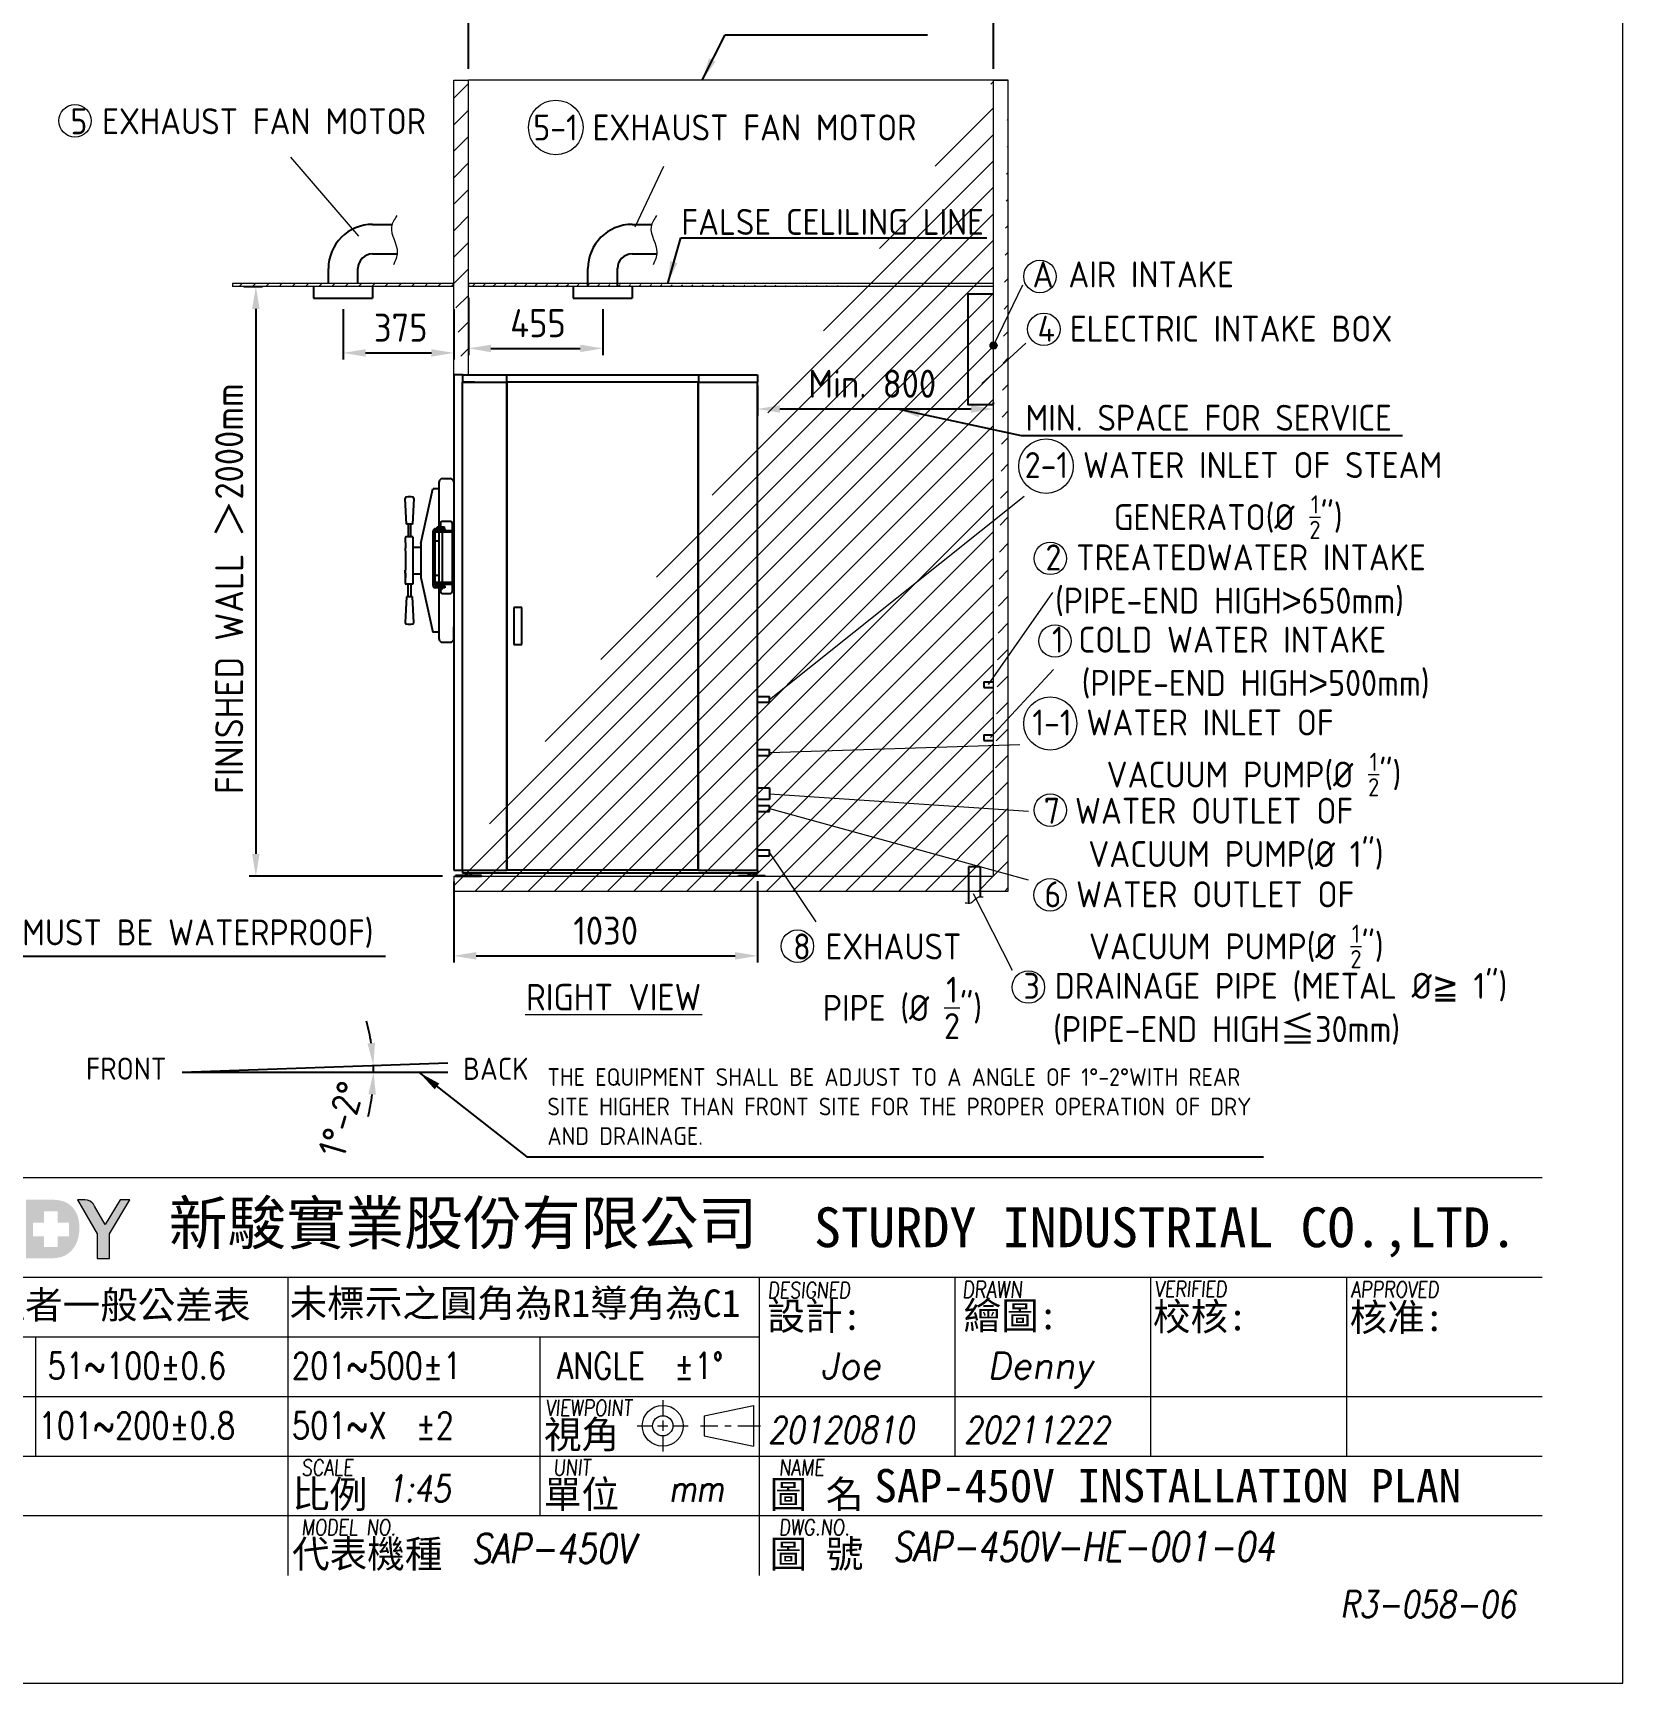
# Model space of a CAD drawing. Header units: millimetres. Extents: x -170975 to 48716, y -635 to 34110.
# Drawn here: x 43326 to 48716, y -635 to 4960 of the extents above; entities that cross this region are included whole.
import ezdxf

# ---------------------------------------------------------------- set-up
doc = ezdxf.new("R2010")
doc.units = ezdxf.units.MM
doc.linetypes.add('HIDDEN', pattern=[9.525, 6.35, -3.175])
doc.layers.get('0').update_dxf_attribs({"lineweight": 25})
for name, color, linetype, lineweight in [('D', 3, 'Continuous', 9), ('F', 7, 'Continuous', 15), ('H', 2, 'HIDDEN', 15), ('S', 4, 'Continuous', 15), ('T', 4, 'Continuous', 15)]:
    doc.layers.add(name, color=color, linetype=linetype, lineweight=lineweight)
doc.styles.get("Standard").update_dxf_attribs({"font": 'KAIU.TTF'})
doc.styles.add('STU25', font='isocp2.shx')
doc.styles.add('Text', font='romans.shx', dxfattribs={"width": 0.8, "oblique": 10})
doc.dimstyles.new('STU25', dxfattribs={"dimscale": 38, "dimtxt": 2.5, "dimasz": 2, "dimexe": 0.6, "dimexo": 1, "dimgap": 1, "dimtad": 1, "dimdsep": 46, "dimtxsty": 'STU25', "dimcen": 2, "dimazin": 2, "dimtfac": 1, "dimtmove": 0, "dimatfit": 3, "dimfxl": 0, "dimtolj": 1, "dimtzin": 0, "dimarcsym": 0})
doc.dimstyles.new('STU25$7', dxfattribs={"dimscale": 38, "dimtxt": 2.5, "dimasz": 2, "dimexe": 1.25, "dimexo": 0.625, "dimgap": 1, "dimtad": 0, "dimdec": 4, "dimdsep": 46, "dimtxsty": 'STU25', "dimcen": 2.5, "dimazin": 2, "dimtfac": 1, "dimtdec": 4, "dimtmove": 0, "dimatfit": 3, "dimfxl": 0, "dimtolj": 1, "dimtzin": 0, "dimarcsym": 0})

# ---------------------------------------------------------------- blocks, each defined once
blk = doc.blocks.new('*D4')
at = {"layer": 'D', "color": 0, "linetype": 'Continuous', "lineweight": -2}
for p, q in [((44802.2, 4062.4), (44802.2, 3867.8)), ((45257.2, 4023.3), (45257.2, 3867.8)), ((44878.2, 3890.6), (45181.2, 3890.6))]:
    blk.add_line(p, q, dxfattribs=at)
at = {"layer": 'D', "color": 0}
for points in [[(44878.2, 3903.2), (44878.2, 3877.9), (44802.2, 3890.6)], [(45181.2, 3877.9), (45181.2, 3903.2), (45257.2, 3890.6)]]:
    blk.add_solid(points, dxfattribs=at)
at = {"layer": 'Defpoints', "color": 0}
for p in [(44802.2, 4100.4), (45257.2, 4061.3), (45257.2, 3890.6)]:
    blk.add_point(p, dxfattribs=at)
at = {"layer": 'D', "color": 0, "insert": (45037.9, 3976.1), "char_height": 95, "attachment_point": 5, "style": 'STU25'}
blk.add_mtext('\\A1;455', dxfattribs=at)
blk = doc.blocks.new('*D8')
at = {"layer": 'D', "color": 0, "lineweight": -2}
for p, q in [((45782.2, 3763.4), (45782.2, 3662.4)), ((46582.2, 3701.9), (46582.2, 3708)), ((45858.2, 3685.2), (46506.2, 3685.2))]:
    blk.add_line(p, q, dxfattribs=at)
at = {"layer": 'D', "color": 0}
for points in [[(45858.2, 3697.8), (45858.2, 3672.5), (45782.2, 3685.2)], [(46506.2, 3672.5), (46506.2, 3697.8), (46582.2, 3685.2)]]:
    blk.add_solid(points, dxfattribs=at)
at = {"layer": 'Defpoints', "color": 0}
for p in [(45782.2, 3801.4), (46582.2, 3685.2), (46582.2, 3663.9)]:
    blk.add_point(p, dxfattribs=at)
at = {"layer": 'D', "color": 0, "insert": (46171.1, 3770.7), "char_height": 95, "attachment_point": 5, "style": 'STU25'}
blk.add_mtext('\\A1;{\\Fisocp2.shx;Min. 800}', dxfattribs=at)
blk = doc.blocks.new('*D10')
at = {"layer": 'D', "color": 0, "lineweight": -2}
for p, q in [((44752.2, 2082.4), (44752.2, 1808)), ((45782.2, 2083.4), (45782.2, 1808)), ((44828.2, 1830.8), (45706.2, 1830.8))]:
    blk.add_line(p, q, dxfattribs=at)
at = {"layer": 'D', "color": 0}
for points in [[(44828.2, 1843.5), (44828.2, 1818.1), (44752.2, 1830.8)], [(45706.2, 1818.1), (45706.2, 1843.5), (45782.2, 1830.8)]]:
    blk.add_solid(points, dxfattribs=at)
at = {"layer": 'Defpoints', "color": 0}
for p in [(44752.2, 2120.4), (45782.2, 2121.4), (45782.2, 1830.8)]:
    blk.add_point(p, dxfattribs=at)
at = {"layer": 'D', "color": 0, "insert": (45267.2, 1916.3), "char_height": 95, "attachment_point": 5, "style": 'STU25'}
blk.add_mtext('\\A1;1030', dxfattribs=at)
blk = doc.blocks.new('*D13')
at = {"layer": 'D', "color": 0, "linetype": 'Continuous', "lineweight": -2}
for p, q in [((44377.2, 4023.3), (44377.2, 3852.4)), ((44752.2, 4023.3), (44752.2, 3852.4)), ((44453.2, 3875.2), (44676.2, 3875.2))]:
    blk.add_line(p, q, dxfattribs=at)
at = {"layer": 'D', "color": 0}
for points in [[(44453.2, 3887.9), (44453.2, 3862.5), (44377.2, 3875.2)], [(44676.2, 3862.5), (44676.2, 3887.9), (44752.2, 3875.2)]]:
    blk.add_solid(points, dxfattribs=at)
at = {"layer": 'Defpoints', "color": 0}
for p in [(44377.2, 4061.3), (44752.2, 4061.3), (44752.2, 3875.2)]:
    blk.add_point(p, dxfattribs=at)
at = {"layer": 'D', "color": 0, "insert": (44572.4, 3960.8), "char_height": 95, "attachment_point": 5, "style": 'STU25'}
blk.add_mtext('\\A1;375', dxfattribs=at)
blk = doc.blocks.new('*D15')
at = {"layer": 'D', "color": 0, "linetype": 'Continuous', "lineweight": -2}
for start, end in [(8.7186, 15.4372), (0, 2), (346.5628, 353.2814)]:
    blk.add_arc((43831.5, 1436.5), 648.5, start, end, dxfattribs=at)
at = {"layer": 'D', "color": 0}
for points in [[(44459.9, 1533.7), (44485.1, 1536), (44479.6, 1459.2)], [(44488.2, 1359.9), (44462.9, 1361.4), (44480, 1436.5)]]:
    blk.add_solid(points, dxfattribs=at)
at = {"layer": 'Defpoints', "color": 0}
for p in [(44732, 1468), (43831.5, 1436.5), (43831.5, 1436.5), (44479.8, 1451.6), (44732.5, 1436.5)]:
    blk.add_point(p, dxfattribs=at)
at = {"layer": 'D', "color": 0, "insert": (44371.5, 1277.2), "char_height": 95, "attachment_point": 5, "rotation": 73.557, "style": 'STU25'}
blk.add_mtext('1%%D-2%%D', dxfattribs=at)
blk = doc.blocks.new('*D16')
at = {"layer": 'D', "color": 0, "lineweight": -2}
for p, q in [((44040.2, 4100.4), (44104.1, 4100.4)), ((44081.3, 4024.4), (44081.3, 2176.4)), ((44714.2, 2100.4), (44058.5, 2100.4))]:
    blk.add_line(p, q, dxfattribs=at)
at = {"layer": 'D', "color": 0}
for points in [[(44093.9, 4024.4), (44068.6, 4024.4), (44081.3, 4100.4)], [(44068.6, 2176.4), (44093.9, 2176.4), (44081.3, 2100.4)]]:
    blk.add_solid(points, dxfattribs=at)
at = {"layer": 'Defpoints', "color": 0}
for p in [(44002.2, 4100.4), (44081.3, 2100.4), (44752.2, 2100.4)]:
    blk.add_point(p, dxfattribs=at)
at = {"layer": 'D', "color": 0, "insert": (43943.4, 2379), "char_height": 95, "attachment_point": 1, "rotation": 90, "style": 'STU25'}
blk.add_mtext('\\A1;{\\Fisocp2.shx;FINISHED WALL \\f新細明體|b0|i0|c136|p16;＞\\Fisocp2.shx;2000mm}', dxfattribs=at)
blk = doc.blocks.new('*D17')
at = {"layer": 'D', "color": 0, "lineweight": -2}
for p, q in [((44802.2, 4838.4), (44802.2, 5171.7)), ((44878.2, 5148.9), (46506.2, 5148.9)), ((46582.2, 4838.4), (46582.2, 5171.7))]:
    blk.add_line(p, q, dxfattribs=at)
at = {"layer": 'D', "color": 0}
for points in [[(44878.2, 5161.6), (44878.2, 5136.3), (44802.2, 5148.9)], [(46506.2, 5136.3), (46506.2, 5161.6), (46582.2, 5148.9)]]:
    blk.add_solid(points, dxfattribs=at)
at = {"layer": 'Defpoints', "color": 0}
for p in [(46582.2, 5148.9), (44802.2, 4800.4), (46582.2, 4800.4)]:
    blk.add_point(p, dxfattribs=at)
at = {"layer": 'D', "color": 0, "insert": (45767.2, 5239.2), "char_height": 95, "attachment_point": 5, "style": 'STU25'}
blk.add_mtext('\\A1;{\\Fisocp2.shx;1780(STERILIZE SPACE)}', dxfattribs=at)
blk = doc.blocks.new('新駿LOGO')
at = {"layer": 'F'}
h = blk.add_hatch(color=256, dxfattribs=at)
edge = h.paths.add_edge_path()
edge.add_spline(control_points=[(-514.87, -443.62), (-514.87, -443.62), (-513.05, -443.62), (-513.05, -443.62)], knot_values=[-9, -9, -9, -9, -8, -8, -8, -8], degree=3, periodic=0)
edge.add_spline(control_points=[(-513.05, -443.62), (-512.51, -443.62), (-512.09, -443.52), (-511.79, -443.32)], knot_values=[-8, -8, -8, -8, -7, -7, -7, -7], degree=3, periodic=0)
edge.add_spline(control_points=[(-511.79, -443.32), (-511.48, -443.12), (-511.25, -442.85), (-511.09, -442.5)], knot_values=[-7, -7, -7, -7, -6, -6, -6, -6], degree=3, periodic=0)
edge.add_spline(control_points=[(-511.09, -442.5), (-510.93, -442.15), (-510.85, -441.76), (-510.85, -441.32)], knot_values=[-6, -6, -6, -6, -5, -5, -5, -5], degree=3, periodic=0)
edge.add_spline(control_points=[(-510.85, -441.32), (-510.85, -440.87), (-510.93, -440.49), (-511.1, -440.17)], knot_values=[-5, -5, -5, -5, -4, -4, -4, -4], degree=3, periodic=0)
edge.add_spline(control_points=[(-511.1, -440.17), (-511.27, -439.85), (-511.49, -439.61), (-511.78, -439.45)], knot_values=[-4, -4, -4, -4, -3, -3, -3, -3], degree=3, periodic=0)
edge.add_spline(control_points=[(-511.78, -439.45), (-512.06, -439.29), (-512.46, -439.2), (-512.97, -439.2)], knot_values=[-3, -3, -3, -3, -2, -2, -2, -2], degree=3, periodic=0)
edge.add_spline(control_points=[(-512.97, -439.2), (-512.97, -439.2), (-514.87, -439.2), (-514.87, -439.2)], knot_values=[-2, -2, -2, -2, -1, -1, -1, -1], degree=3, periodic=0)
edge.add_spline(control_points=[(-514.87, -439.2), (-514.87, -439.2), (-514.87, -443.62), (-514.87, -443.62)], knot_values=[-1, -1, -1, -1, 0, 0, 0, 0], degree=3, periodic=0)
h.paths.add_polyline_path([(-514.34, -441.95), (-514.34, -440.92), (-513.51, -440.92), (-513.51, -440.07), (-512.48, -440.07), (-512.48, -440.92), (-511.64, -440.92), (-511.64, -441.95), (-512.48, -441.95), (-512.48, -442.77), (-513.51, -442.77), (-513.51, -441.95)], flags=16)
h = blk.add_hatch(color=256, dxfattribs=at)
edge = h.paths.add_edge_path()
edge.add_spline(control_points=[(-509.51, -443.62), (-509.51, -443.62), (-509.51, -441.77), (-509.51, -441.77), (-509.51, -441.77), (-511, -439.2), (-511, -439.2), (-511, -439.2), (-510.64, -439.2), (-510.64, -439.2), (-510.64, -439.2), (-510.3, -439.19), (-510.04, -439.32), (-509.79, -439.45), (-509.71, -439.68), (-509.71, -439.68), (-509.71, -439.68), (-508.9, -441.07), (-508.9, -441.07), (-508.9, -441.07), (-507.78, -439.2), (-507.78, -439.2), (-507.78, -439.2), (-507.05, -439.2), (-507.05, -439.2), (-507.05, -439.2), (-508.59, -441.77), (-508.59, -441.77), (-508.59, -441.77), (-508.59, -443.62), (-508.59, -443.62), (-508.59, -443.62), (-509.51, -443.62), (-509.51, -443.62)], knot_values=[0, 0, 0, 0, 1, 1, 1, 2, 2, 2, 3, 3, 3, 4, 4, 4, 5, 5, 5, 6, 6, 6, 7, 7, 7, 8, 8, 8, 9, 9, 9, 10, 10, 10, 11, 11, 11, 11], degree=3, periodic=1)
at = {"layer": 'F', "lineweight": 0}
blk.add_open_spline([(-509.51, -443.62), (-509.51, -443.62), (-509.51, -441.77), (-509.51, -441.77), (-509.51, -441.77), (-511, -439.2), (-511, -439.2), (-511, -439.2), (-510.64, -439.2), (-510.64, -439.2), (-510.64, -439.2), (-510.3, -439.19), (-510.04, -439.32), (-509.79, -439.45), (-509.71, -439.68), (-509.71, -439.68), (-509.71, -439.68), (-508.9, -441.07), (-508.9, -441.07), (-508.9, -441.07), (-507.78, -439.2), (-507.78, -439.2), (-507.78, -439.2), (-507.05, -439.2), (-507.05, -439.2), (-507.05, -439.2), (-508.59, -441.77), (-508.59, -441.77), (-508.59, -441.77), (-508.59, -443.62), (-508.59, -443.62), (-508.59, -443.62), (-509.51, -443.62), (-509.51, -443.62)], degree=3, knots=[0, 0, 0, 0, 1, 1, 1, 2, 2, 2, 3, 3, 3, 4, 4, 4, 5, 5, 5, 6, 6, 6, 7, 7, 7, 8, 8, 8, 9, 9, 9, 10, 10, 10, 11, 11, 11, 11], dxfattribs=at)
at = {"attachment_point": 1, "style": 'STU25'}
for s, insert, char_height in [('{\\f標楷體|b0|i0|c136|p65;新駿實業股份有限公司}', (-504.12, -439.33), 3.25), ('{\\f標楷體|b0|i0|c136|p65;STURDY\\H0.9667x; \\H1.034x;INDUSTRIAL CO.,LTD.}', (-455.51, -439.78), 3)]:
    blk.add_mtext(s, dxfattribs=dict(at, insert=insert, char_height=char_height))
blk = doc.blocks.new('H421')
at = {"layer": 'F', "color": 7}
for p, q in [((155.91, 38.09), (286.91, 38.09)), ((211.36, 38.09), (286.91, 38.09)), ((155.91, 30.59), (286.91, 30.59)), ((192.41, 30.59), (192.41, 17.09)), ((242.66, 30.59), (242.66, 17.09)), ((257.41, 30.59), (257.41, 17.09)), ((272.16, 30.59), (272.16, 17.09)), ((155.91, 26.09), (227.91, 26.09)), ((173.41, 26.09), (173.41, 17.09)), ((211.41, 26.09), (211.41, 17.09)), ((155.91, 21.59), (286.91, 21.59)), ((214.91, 21.59), (286.91, 21.59)), ((227.91, 21.59), (286.91, 21.59)), ((155.91, 17.09), (286.91, 17.09)), ((211.41, 17.09), (211.41, 12.59)), ((227.91, 17.09), (227.91, 8.09)), ((286.91, 12.59), (155.91, 12.59))]:
    blk.add_line(p, q, dxfattribs=at)
at = {"layer": 'F'}
for p, q in [((227.91, 30.59), (227.91, 17.09)), ((192.41, 17.09), (192.41, 8.09))]:
    blk.add_line(p, q, dxfattribs=at)
at = {"layer": 'F', "color": 0}
for p, q in [((220.66, 21.32), (220.66, 20.14)), ((223.77, 20.14), (227.5, 20.92)), ((223.77, 20.14), (223.77, 18.62)), ((227.5, 20.92), (227.5, 17.84)), ((218.72, 19.38), (219.89, 19.38)), ((220.27, 19.38), (221.04, 19.38)), ((220.66, 19.77), (220.66, 19)), ((221.42, 19.38), (222.57, 19.38)), ((223.49, 19.38), (224.81, 19.38)), ((225.34, 19.38), (225.81, 19.38)), ((226.31, 19.38), (228.03, 19.38)), ((220.66, 18.62), (220.66, 17.45)), ((223.77, 18.62), (227.5, 17.84))]:
    blk.add_line(p, q, dxfattribs=at)
for radius in [1.54, 0.762]:
    blk.add_circle((220.66, 19.38), radius, dxfattribs=at)
blk.add_blockref('新駿LOGO', (687.56, 475.62))
at = {"layer": 'F', "lineweight": -3}
for s, height, p in [('未標示之圓角為R1導角為C1', 2.0757, (192.54, 27.58)), ('未標註者一般公差表', 2.076, (164.12, 27.45)), ('設計:', 2.076, (228.54, 26.61)), ('繪圖:', 2.076, (243.32, 26.66)), ('校核:', 2.076, (257.59, 26.57)), ('核准:', 2.076, (272.41, 26.52)), ('視角', 2.076, (211.71, 17.69)), ('比例', 2.076, (192.73, 13.19)), ('單位', 2.076, (211.71, 13.19)), ('圖 名', 2.076, (228.7, 13.19)), ('代表機種', 2.076, (192.73, 8.69)), ('圖 號', 2.076, (228.7, 8.69))]:
    blk.add_text(s, height=height, dxfattribs=at).set_placement(p)
at = {"layer": 'F', "color": 1, "lineweight": 15, "style": 'Text', "oblique": 5, "width": 0.8}
for s, height, p in [('DESIGNED', 1.2, (228.57, 29.01)), ('DRAWN', 1.245, (243.23, 29.03)), ('VERIFIED', 1.2, (257.72, 29.09)), ('APPROVED', 1.2, (272.5, 29.06)), ('VIEWPOINT', 1.2, (211.83, 20.13)), ('SCALE', 1.2, (193.44, 15.63)), ('UNIT', 1.2, (212.42, 15.63)), ('NAME', 1.2, (229.41, 15.63)), ('MODEL NO.', 1.2, (193.44, 11.13)), ('DWG.NO.', 1.2, (229.41, 11.13))]:
    blk.add_text(s, height=height, dxfattribs=at).set_placement(p)
at = {"layer": 'F', "lineweight": 20, "style": 'Text', "width": 0.8}
for s, p in [('51~100±0.6', (174.32, 22.91)), ('201~500±1', (192.72, 22.91)), ('ANGLE  ±1%%D', (212.68, 22.91)), ('101~200±0.8', (173.63, 18.41)), ('501~X  ±2', (192.72, 18.41))]:
    blk.add_text(s, height=2, dxfattribs=at).set_placement(p)

msp = doc.modelspace()

# ---------------------------------------------------------------- hatches: boundary and pattern name
msp.add_hatch(color=256).paths.add_polyline_path([(46592.788, 3900.231, 1), (46571.267, 3900.231, 1)])
at = {"layer": 'H', "ltscale": 5}
h = msp.add_hatch(dxfattribs=at)
h.set_pattern_fill('ANSI31', color=256, scale=20, style=0)
h.set_pattern_definition([(45, (275965.56, 21616.707), (-44.90128, 44.90128), [])])
h.paths.add_polyline_path([(46582.189, 4800.416), (46632.189, 4800.416)], flags=16)
h.paths.add_polyline_path([(46582.189, 4800.416), (46632.189, 4800.416)], flags=16)
h.paths.add_polyline_path([(46582.189, 4800.416), (46632.189, 4800.416)], flags=0)
h.paths.add_polyline_path([(46582.189, 4800.416), (46632.189, 4800.416)], flags=0)
h.paths.add_polyline_path([(46582.189, 4800.416), (46632.189, 4800.416)], flags=0)
h.paths.add_polyline_path([(46582.189, 4800.416), (46632.189, 4800.416)], flags=0)
h.paths.add_polyline_path([(46582.189, 4800.416), (46632.189, 4800.416)], flags=0)
h.paths.add_polyline_path([(46582.189, 4800.416), (46632.189, 4800.416)], flags=0)
h.paths.add_polyline_path([(46582.189, 4800.416), (46632.189, 4800.416)], flags=0)
h.paths.add_polyline_path([(46582.189, 4800.416), (46632.189, 4800.416)], flags=0)
h.paths.add_polyline_path([(46582.189, 4800.416), (46632.189, 4800.416)], flags=0)
h.paths.add_polyline_path([(46582.189, 4800.416), (46632.189, 4800.416)], flags=0)
h.paths.add_polyline_path([(46582.189, 4800.416), (46632.189, 4800.416)], flags=0)
h.paths.add_polyline_path([(46582.189, 4800.416), (46632.189, 4800.416)], flags=0)
h.paths.add_polyline_path([(46582.189, 4800.416), (46632.189, 4800.416)], flags=0)
h.paths.add_polyline_path([(46582.189, 4800.416), (46632.189, 4800.416)], flags=0)
h.paths.add_polyline_path([(46582.189, 4800.416), (46632.189, 4800.416)], flags=0)
h.paths.add_polyline_path([(46582.189, 4800.416), (46632.189, 4800.416)], flags=0)
h.paths.add_polyline_path([(46582.189, 4800.416), (46632.189, 4800.416)], flags=0)
h.paths.add_polyline_path([(46582.189, 4800.416), (46632.189, 4800.416)], flags=0)
h.paths.add_polyline_path([(46582.189, 4800.416), (46632.189, 4800.416)], flags=0)
h.paths.add_polyline_path([(46582.189, 4800.416), (46632.189, 4800.416)], flags=0)
h.paths.add_polyline_path([(46582.189, 4800.416), (46632.189, 4800.416)], flags=0)
h.paths.add_polyline_path([(46582.189, 4800.416), (46632.189, 4800.416)], flags=0)
h.paths.add_polyline_path([(46582.189, 4800.416), (46632.189, 4800.416)], flags=0)
h.paths.add_polyline_path([(46582.189, 4800.416), (46632.189, 4800.416)], flags=0)
edge = h.paths.add_edge_path()
edge.add_line((46632.189, 2050.416), (46632.189, 4800.416))
edge.add_line((46582.189, 2100.416), (46582.189, 4800.416))
edge.add_line((44752.189, 2050.416), (46632.189, 2050.416))
edge.add_line((44752.189, 2100.416), (46582.189, 2100.416))
edge.add_line((44752.189, 2100.416), (44752.189, 2050.416))
h = msp.add_hatch(dxfattribs=at)
h.set_pattern_fill('ANSI31', color=256, scale=20, style=0)
h.set_pattern_definition([(45, (14616.92, 735.97), (-44.90128, 44.90128), [])])
h.paths.add_polyline_path([(44752.189, 4800.416), (44802.189, 4800.416), (44802.189, 3801.416), (44752.189, 3801.416)])
h.paths.add_polyline_path([(44752.189, 4800.416), (44802.189, 4800.416)], flags=16)
h.paths.add_polyline_path([(44752.189, 4800.416), (44802.189, 4800.416)], flags=16)
h.paths.add_polyline_path([(44752.189, 4800.416), (44802.189, 4800.416)], flags=0)
h.paths.add_polyline_path([(44752.189, 4800.416), (44802.189, 4800.416)], flags=0)
edge = h.paths.add_edge_path(flags=16)
edge.add_line((44752.189, 3801.416), (44782.189, 3801.416))
edge.add_line((44752.189, 4100.416), (44752.189, 4110.416))
at = {"layer": 'H'}
h = msp.add_hatch(dxfattribs=at)
h.set_pattern_fill('ANSI31', color=256, scale=10, style=0)
h.set_pattern_definition([(45, (259129.048, 22716.346), (-22.4506403, 22.4506403), [])])
h.paths.add_polyline_path([(44752.189, 4110.416), (44002.189, 4110.416), (44002.189, 4100.416), (44752.189, 4100.416)])
h = msp.add_hatch(dxfattribs=at)
h.set_pattern_fill('ANSI31', color=256, scale=200, style=0)
h.set_pattern_definition([(45, (259391.832, 22420.268), (-17.6776695, 17.6776695), [])])
h.paths.add_polyline_path([(46582.189, 4099.801), (46582.189, 4110.416)])
h.paths.add_polyline_path([(46582.189, 4099.801), (46582.189, 4110.416)], flags=16)
h.paths.add_polyline_path([(46582.189, 4099.801), (46582.189, 4110.416)], flags=0)
h.paths.add_polyline_path([(46582.189, 4099.801), (46582.189, 4110.416)], flags=0)
h.paths.add_polyline_path([(46582.189, 4099.801), (46582.189, 4110.416)], flags=0)
h.paths.add_polyline_path([(46582.189, 4099.801), (46582.189, 4110.416)], flags=0)
h.paths.add_polyline_path([(46582.189, 4099.801), (46582.189, 4110.416)], flags=0)
h.paths.add_polyline_path([(46582.189, 4099.801), (46582.189, 4110.416)], flags=0)
h.paths.add_polyline_path([(46582.189, 4099.801), (46582.189, 4110.416)], flags=0)
h.paths.add_polyline_path([(46582.189, 4099.801), (46582.189, 4110.416)], flags=0)
h.paths.add_polyline_path([(46582.189, 4099.801), (46582.189, 4110.416)], flags=0)
edge = h.paths.add_edge_path()
edge.add_line((46582.189, 4110.416), (44802.189, 4110.416))
edge.add_line((46582.189, 4100.416), (44802.189, 4100.416))
edge.add_line((44802.189, 4110.416), (44802.189, 4100.416))

# ---------------------------------------------------------------- linework, layer by layer
at = {"linetype": 'Continuous'}
for p, q in [((44477.189, 4311.165), (44543.109, 4311.165)), ((45357.189, 4311.165), (45423.109, 4311.165)), ((44477.189, 4211.165), (44560.483, 4211.165)), ((45357.189, 4211.165), (45440.483, 4211.165)), ((44327.189, 4110.416), (44327.189, 4161.165)), ((44427.189, 4110.416), (44427.189, 4161.165)), ((45207.189, 4100.416), (45207.189, 4161.165)), ((45307.189, 4100.416), (45307.189, 4161.165)), ((44277.189, 4100.416), (44277.189, 4061.273)), ((44477.189, 4100.416), (44477.189, 4061.273)), ((45157.189, 4100.416), (45157.189, 4061.273)), ((45357.189, 4100.416), (45357.189, 4061.273)), ((44277.189, 4061.273), (44477.189, 4061.273)), ((45157.189, 4061.273), (45357.189, 4061.273)), ((44822.189, 3776.416), (44782.189, 3776.416)), ((44591.605, 3294.654), (44587.105, 3381.654)), ((44617.105, 3381.654), (44612.605, 3294.654)), ((44612.605, 3294.654), (44591.605, 3294.654)), ((44597.355, 3294.654), (44597.355, 3251.416)), ((44606.855, 3251.416), (44606.855, 3294.654)), ((44682.189, 3087.095), (44682.189, 3271.095)), ((44688.189, 3271.095), (44688.189, 3087.095)), ((44688.189, 3270.595), (44688.189, 3270.595)), ((44688.252, 3271.595), (44692.189, 3271.595)), ((44690.189, 3279.095), (44722.189, 3279.095)), ((44722.189, 3273.095), (44690.189, 3273.095)), ((44696.577, 3285.822), (44695.674, 3284.918)), ((44695.674, 3279.998), (44695.674, 3284.918)), ((44695.674, 3279.998), (44696.577, 3279.095)), ((44696.577, 3285.822), (44719.8, 3285.822)), ((44696.577, 3279.095), (44708.189, 3279.095)), ((44702.478, 3097.095), (44702.478, 3267.095)), ((44719.8, 3279.095), (44708.189, 3279.095)), ((44713.899, 3097.095), (44713.899, 3267.095)), ((44719.8, 3285.822), (44720.704, 3284.918)), ((44720.704, 3279.998), (44719.8, 3279.095)), ((44720.704, 3279.998), (44720.704, 3284.918)), ((44722.189, 3279.095), (44722.189, 3273.095)), ((44702.226, 3236.595), (44688.189, 3236.595)), ((44597.355, 3048.179), (44597.355, 3091.416)), ((44606.855, 3091.416), (44606.855, 3048.179)), ((44688.189, 3121.595), (44702.226, 3121.595)), ((44688.189, 3086.595), (44688.189, 3086.595)), ((44702.226, 3086.595), (44688.252, 3086.595)), ((44722.189, 3085.095), (44690.189, 3085.095)), ((44722.189, 3079.095), (44690.189, 3079.095)), ((44702.478, 3085.095), (44702.478, 3091.095)), ((44703.382, 3073.7), (44702.655, 3079.095)), ((44712.996, 3073.7), (44713.722, 3079.095)), ((44713.899, 3085.095), (44713.899, 3091.095)), ((44722.189, 3085.095), (44722.189, 3079.095)), ((44591.605, 3048.179), (44587.105, 2961.179)), ((44612.605, 3048.179), (44591.605, 3048.179)), ((44617.105, 2961.179), (44612.605, 3048.179)), ((44703.382, 3073.7), (44712.996, 3073.7)), ((46549.814, 2760.416), (46582.189, 2760.416)), ((46549.814, 2760.416), (46549.814, 2740.416)), ((46549.814, 2740.416), (46582.189, 2740.416)), ((46549.814, 2580.416), (46582.189, 2580.416)), ((46549.814, 2580.416), (46549.814, 2560.416)), ((46549.814, 2560.416), (46582.189, 2560.416)), ((46537.189, 2132.791), (46497.189, 2132.791)), ((46497.189, 2132.791), (46497.189, 2009.534)), ((46537.189, 2132.791), (46537.189, 2031.368)), ((44846.689, 2103.416), (44757.689, 2103.416)), ((44757.689, 2103.416), (44757.689, 2100.416)), ((44757.689, 2100.416), (44846.689, 2100.416)), ((44782.189, 2121.416), (44782.189, 2111.416)), ((44822.189, 2111.416), (44782.189, 2111.416)), ((44788.9, 2103.416), (44791.797, 2106.313)), ((44791.797, 2111.416), (44791.797, 2103.416)), ((44812.581, 2111.416), (44791.797, 2111.416)), ((44796.993, 2111.416), (44796.993, 2103.416)), ((44807.385, 2111.416), (44807.385, 2103.416)), ((44812.581, 2103.416), (44812.581, 2111.416)), ((44815.477, 2103.416), (44812.581, 2106.313)), ((45742.189, 2111.416), (44822.189, 2111.416)), ((44846.689, 2100.416), (44846.689, 2103.416)), ((45717.689, 2103.416), (45806.689, 2103.416)), ((45717.689, 2100.416), (45717.689, 2103.416)), ((45806.689, 2100.416), (45717.689, 2100.416)), ((45782.189, 2111.416), (45742.189, 2111.416)), ((45748.9, 2103.416), (45751.796, 2106.313)), ((45751.796, 2111.416), (45772.581, 2111.416)), ((45751.796, 2103.416), (45751.796, 2111.416)), ((45756.993, 2111.416), (45756.993, 2103.416)), ((45767.385, 2111.416), (45767.385, 2103.416)), ((45772.581, 2111.416), (45772.581, 2103.416)), ((45775.477, 2103.416), (45772.581, 2106.313)), ((45782.189, 2121.416), (45782.189, 2111.416)), ((45806.689, 2103.416), (45806.689, 2100.416)), ((43831.531, 1436.539), (44731.982, 1467.983)), ((43831.531, 1436.539), (44732.531, 1436.539))]:
    msp.add_line(p, q, dxfattribs=at)
for p, q in [((44752.189, 3801.416), (44752.189, 2121.416)), ((44782.189, 3801.416), (44752.189, 3801.416)), ((44782.189, 3801.416), (44782.189, 3776.416)), ((44782.189, 3801.416), (44932.189, 3801.416)), ((44782.189, 2121.416), (44782.189, 3776.416)), ((44782.189, 3776.416), (44932.189, 3776.416)), ((44932.189, 3801.416), (45582.189, 3801.416)), ((44932.189, 3776.416), (44932.189, 3801.416)), ((44932.189, 2121.416), (44932.189, 3776.416)), ((44933.689, 2121.416), (44933.689, 3776.416)), ((45580.689, 3776.416), (44933.689, 3776.416)), ((45580.689, 2121.416), (45580.689, 3776.416)), ((45582.189, 3801.416), (45782.189, 3801.416)), ((45582.189, 3801.416), (45582.189, 3776.416)), ((45582.189, 2121.416), (45582.189, 3776.416)), ((45582.189, 3776.416), (45782.189, 3776.416)), ((45782.189, 3801.416), (45782.189, 3776.416)), ((45782.189, 2121.416), (45782.189, 3776.416)), ((44640.189, 3228.916), (44681.018, 3414.866)), ((44681.018, 3414.866), (44682.189, 3414.866)), ((44702.226, 3414.866), (44682.189, 3414.866)), ((44702.226, 3285.822), (44702.226, 3437.865)), ((44714.189, 3448.916), (44740.189, 3448.916)), ((44752.189, 3436.916), (44752.189, 3396.416)), ((44752.189, 3416.416), (44752.189, 2926.416)), ((44712.189, 3304.304), (44742.189, 3304.304)), ((44587.855, 3248.916), (44587.855, 3232.416)), ((44613.855, 3251.416), (44590.355, 3251.416)), ((44613.855, 3251.416), (44613.855, 3091.416)), ((44692.189, 3267.095), (44692.189, 3273.095)), ((44692.189, 3273.095), (44747.189, 3273.095)), ((44747.189, 3267.095), (44692.189, 3267.095)), ((44702.226, 3097.095), (44702.226, 3267.095)), ((44707.189, 3299.304), (44707.189, 3285.822)), ((44747.189, 3299.304), (44747.189, 3064.886)), ((44747.189, 3273.095), (44747.189, 3267.095)), ((44587.855, 3213.916), (44587.855, 3203.916)), ((44588.855, 3231.416), (44588.855, 3214.916)), ((44588.855, 3202.916), (44588.855, 3139.916)), ((44613.855, 3216.416), (44640.189, 3216.416)), ((44640.189, 3228.916), (44640.189, 3113.916)), ((44587.855, 3138.916), (44587.855, 3128.916)), ((44587.855, 3128.916), (44587.855, 3138.916)), ((44587.855, 3110.416), (44587.855, 3093.916)), ((44588.855, 3111.416), (44588.855, 3127.916)), ((44588.855, 3127.916), (44588.855, 3111.416)), ((44613.855, 3091.416), (44590.355, 3091.416)), ((44613.855, 3126.416), (44640.189, 3126.416)), ((44640.189, 3113.916), (44681.018, 2927.966)), ((44747.189, 3097.095), (44692.189, 3097.095)), ((44692.189, 3097.095), (44692.189, 3091.095)), ((44692.189, 3091.095), (44747.189, 3091.095)), ((44702.226, 3085.095), (44702.226, 3091.095)), ((44702.226, 2904.968), (44702.226, 3079.095)), ((44747.189, 3091.095), (44747.189, 3097.095)), ((44707.189, 3073.7), (44707.189, 3064.886)), ((44712.189, 3059.886), (44742.189, 3059.886)), ((44955.689, 3011.416), (44955.689, 2886.416)), ((44982.689, 3011.416), (44955.689, 3011.416)), ((44982.689, 2886.416), (44982.689, 3011.416)), ((44702.226, 2927.966), (44681.018, 2927.966)), ((44752.189, 2905.916), (44752.189, 2946.416)), ((44714.189, 2893.916), (44740.189, 2893.916)), ((44955.689, 2886.416), (44982.689, 2886.416)), ((45782.189, 2710.416), (45822.189, 2710.416)), ((45782.189, 2690.416), (45822.189, 2690.416)), ((45822.189, 2690.416), (45822.189, 2710.416)), ((45782.189, 2530.416), (45822.189, 2530.416)), ((45822.189, 2510.416), (45822.189, 2530.416)), ((45782.189, 2510.416), (45822.189, 2510.416)), ((45782.189, 2400.416), (45822.189, 2400.416)), ((45822.189, 2360.416), (45782.189, 2360.416)), ((45822.189, 2400.416), (45822.189, 2360.416)), ((45782.189, 2340.416), (45822.189, 2340.416)), ((45782.189, 2320.416), (45822.189, 2320.416)), ((45822.189, 2320.416), (45822.189, 2340.416)), ((45782.189, 2190.416), (45822.189, 2190.416)), ((45822.189, 2170.416), (45822.189, 2190.416)), ((45782.189, 2170.416), (45822.189, 2170.416)), ((44752.189, 2121.416), (44782.189, 2121.416)), ((44782.189, 2121.416), (44932.189, 2121.416)), ((45580.689, 2121.416), (44933.689, 2121.416)), ((45582.189, 2121.416), (45782.189, 2121.416))]:
    msp.add_line(p, q)
msp.add_lwpolyline([(46582.189, 4074.286), (46494.603, 4074.286), (46494.603, 3700.416), (46582.189, 3700.416)], dxfattribs=at)
msp.add_circle((46582.189, 3900.416), 10.761)
for centre, radius, start, end in [((44477.189, 4161.165), 150, 90, 180), ((45357.189, 4161.165), 150, 90, 180), ((44477.189, 4161.165), 50, 90, 180), ((45357.189, 4161.165), 50, 90, 180), ((44592.111, 3381.654), 5.007, 101.352885, 180), ((44602.105, 3331.881), 55.773, 78.647115, 101.352885), ((44612.098, 3381.654), 5.007, 354.078128, 78.647115), ((44690.189, 3271.095), 8, 90, 180), ((44690.189, 3271.095), 2, 90, 180), ((44690.189, 3087.095), 8, 180, 270), ((44690.189, 3087.095), 2, 180, 270), ((44592.111, 2961.179), 5.007, 180, 258.647115), ((44602.105, 3010.951), 55.773, 258.647115, 281.352885), ((44612.098, 2961.179), 5.007, 281.352885, 5.921872)]:
    msp.add_arc(centre, radius, start, end, dxfattribs=at)
for centre, radius, start, end in [((44714.189, 3436.916), 12, 90, 180), ((44740.189, 3436.916), 12, 0, 90), ((44712.189, 3299.304), 5, 90, 180), ((44742.189, 3299.304), 5, 0, 90), ((44590.355, 3248.916), 2.5, 90, 180), ((44588.855, 3232.416), 1, 180, 270), ((44588.855, 3213.916), 1, 90, 180), ((44588.855, 3203.916), 1, 180, 270), ((44588.855, 3138.916), 1, 90, 180), ((44588.855, 3128.916), 1, 180, 270), ((44588.855, 3110.416), 1, 90, 180), ((44590.355, 3093.916), 2.5, 180, 270), ((44712.189, 3064.886), 5, 180, 270), ((44742.189, 3064.886), 5, 270, 0), ((44714.189, 2905.916), 12, 180, 270), ((44740.189, 2905.916), 12, 270, 0)]:
    msp.add_arc(centre, radius, start, end)
at = {"layer": 'D'}
for p, q in [((44429.9, 4270.581), (44199.584, 4538.465)), ((46582.189, 3900.416), (46681.892, 4105.57)), ((46542.3, 3771.322), (46691.469, 3908.632)), ((45822.189, 2700.416), (46685.585, 3389.075)), ((46565.179, 2750.416), (46782.863, 3062.81)), ((46571.453, 2570.753), (46785.187, 2802.186)), ((45822.189, 2520.416), (46671.408, 2547.811)), ((45822.189, 2380.416), (46701.106, 2321.468)), ((45822.189, 2330.416), (46699.092, 2088.977)), ((45822.189, 2180.416), (45979.724, 1946.146)), ((46513.658, 2041.587), (46645.71, 1782.502)), ((44994.501, 1631.496), (45593.886, 1631.496))]:
    msp.add_line(p, q, dxfattribs=at)
at = {"layer": 'D', "linetype": 'Continuous'}
msp.add_line((45367.539, 4303.213), (45464.874, 4508.517), dxfattribs=at)
at = {"layer": 'D'}
for centre, radius in [((43468.057, 4662.143), 55), ((45098.093, 4639.781), 92.5), ((46739.439, 4134.515), 55), ((46752.705, 3955.464), 55), ((46760.123, 3491.198), 92.5), ((46774.602, 3178.364), 55), ((46790.662, 2898.244), 55), ((46774.658, 2618.605), 90), ((46774.702, 2324.664), 55), ((46773.716, 2037.779), 55), ((45917.248, 1863.538), 55), ((46700.342, 1724.816), 55)]:
    msp.add_circle(centre, radius, dxfattribs=at)
for points in [[(44559.424, 4340.741), (44541.161, 4302.837), (44560.828, 4216.499), (44548.185, 4174.383)], [(45439.424, 4340.741), (45421.161, 4302.837), (45440.828, 4216.499), (45428.185, 4174.383)], [(46486.525, 2010.674), (46504.854, 2010.674), (46531.26, 2030.543), (46546.482, 2030.543)]]:
    msp.add_spline(points, degree=3, dxfattribs=at)
at = {"layer": 'F', "color": 6}
msp.add_lwpolyline([(35531.117, 8634.984), (35531.117, -635.016), (48716.117, -635.016), (48716.117, 8634.984)], close=True, dxfattribs=at)
msp.add_lwpolyline([(35531.117, 8634.984), (35531.117, -635.016), (48716.117, -635.016), (48716.117, 8634.984)], close=True, dxfattribs=at)
at = {"layer": 'H'}
for p, q in [((44802.189, 4110.416), (44802.189, 4100.416)), ((46582.189, 4099.801), (46582.189, 4110.416))]:
    msp.add_line(p, q, dxfattribs=at)
at = {"layer": 'S', "linetype": 'Continuous'}
for p, q in [((44752.189, 3801.416), (44752.189, 4800.416)), ((44752.189, 4800.416), (44802.189, 4800.416)), ((46582.189, 4800.416), (44802.189, 4800.416)), ((44802.189, 3801.416), (44802.189, 4800.416)), ((46582.189, 2100.416), (46582.189, 4800.416)), ((46632.189, 4800.416), (46582.189, 4800.416)), ((46632.189, 2050.416), (46632.189, 4800.416)), ((44752.189, 4110.416), (44002.189, 4110.416)), ((44752.189, 4100.416), (44002.189, 4100.416)), ((46582.189, 4110.416), (44802.189, 4110.416)), ((46582.189, 4100.416), (44802.189, 4100.416)), ((44752.189, 2100.416), (46582.189, 2100.416)), ((44752.189, 2050.416), (46632.189, 2050.416))]:
    msp.add_line(p, q, dxfattribs=at)
at = {"layer": 'S'}
for p, q in [((44752.189, 4800.416), (44802.189, 4800.416)), ((46582.189, 4800.416), (46632.189, 4800.416)), ((44002.189, 4110.416), (44002.189, 4100.416)), ((44752.189, 4100.416), (44752.189, 4110.416)), ((46582.189, 4099.801), (46582.189, 4110.416)), ((44752.189, 2100.416), (44752.189, 2050.416))]:
    msp.add_line(p, q, dxfattribs=at)

# ---------------------------------------------------------------- block references
at = {"xscale": 45, "yscale": 45, "zscale": 45}
msp.add_blockref('H421', (35531.117, -635.016), dxfattribs=at)

# ---------------------------------------------------------------- texts
at = {"layer": 'D', "color": 4}
msp.add_text('SAP-450V INSTALLATION PLAN', height=112.5, dxfattribs=at).set_placement((46178.032, -21.981))
at = {"layer": 'D', "char_height": 88, "attachment_point": 1}
for s, insert in [('{\\Fisocp2.shx;5 EXHAUST FAN MOTOR}', (43452.538, 4704.757)), ('{\\Fisocp2.shx;5-1 EXHAUST FAN MOTOR}', (45021.792, 4683.627)), ('{\\Fisocp2.shx;FALSE CELILING LINE}', (45524.014, 4363.443)), ('{\\Fisocp2.shx;A AIR INTAKE}', (46714.386, 4185.554)), ('{\\Fisocp2.shx;MIN. SPACE FOR SERVICE}', (46690.62, 3699.272)), ('\\A1;{\\Fisocp2.shx;2-1 WATER INLET OF STEAM \\P      GENERATO(%%C \\H0.7x;\\S1/2;\\H1.429x;")}', (46687.658, 3538.967)), ('{\\Fisocp2.shx;2 TREATEDWATER INTAKE\\P\\f???|b0|i0|c136|p17; \\Fisocp2.shx;(PIPE-END HIGH\\f新細明體|b0|i0|c136|p18;>\\Fisocp2.shx;650mm)}', (46758.22, 3225.979))]:
    msp.add_mtext(s, dxfattribs=dict(at, insert=insert))
at = {"layer": 'D', "char_height": 88, "attachment_point": 1, "style": 'STU25'}
for s, insert in [('4 ELECTRIC INTAKE BOX', (46731.419, 4001.308)), ('1 COLD WATER INTAKE\\P  (PIPE-END HIGH{\\f新細明體|b0|i0|c136|p18;>}500mm)', (46780.234, 2946.837)), ('\\A1;1-1 WATER INLET OF \\P     VACUUM PUMP(%%C {\\H0.7x;\\S1/2;}")', (46713.771, 2665.963)), ('7 WATER OUTLET OF \\P   VACUUM PUMP(%%C 1")', (46752.559, 2366.591)), ('\\A1;6 WATER OUTLET OF \\P   VACUUM PUMP(%%C {\\H0.7x;\\S1/2;}")', (46754.48, 2083.244)), ('3 DRAINAGE PIPE (METAL %%C{\\f新細明體|b0|i0|c136|p18;≧} 1")\\P  (PIPE-END HIGH{\\f標楷體|b0|i0|c136|p65;≦}30mm)', (46683.741, 1773.01))]:
    msp.add_mtext(s, dxfattribs=dict(at, insert=insert))
at = {"layer": 'D', "color": 11, "attachment_point": 1}
for s, insert, char_height in [('{\\Fisocp2.shx;\\C3;FLOOR (MUST BE WATERPROOF)}', (42894.379, 1954.284), 88), ('{\\Fisocp2.shx;RIGHT VIEW}', (44997.265, 1735.577), 90), ('{\\Fisocp2.shx;\\C3;THE EQUIPMENT SHALL BE ADJUST TO A ANGLE OF 1%%d-2%%dWITH REAR \\PSITE HIGHER THAN FRONT SITE FOR THE PROPER OPERATION OF DRY \\PAND DRAINAGE.}', (45069.633, 1449.712), 60)]:
    msp.add_mtext(s, dxfattribs=dict(at, insert=insert, char_height=char_height))
at = {"layer": 'D', "color": 11, "insert": (45902.684, 1906.365), "char_height": 88, "attachment_point": 1, "style": 'STU25'}
msp.add_mtext('\\A1;{\\C3;8 EXHAUST \\P  PIPE (%%C \\S1/2;")}', dxfattribs=at)
at = {"layer": 'D', "linetype": 'Continuous', "char_height": 75, "width": 218.181, "attachment_point": 1}
for s, insert in [('{\\Fisocp2.shx;FRONT}', (43505.313, 1485.665)), ('{\\Fisocp2.shx;BACK}', (44783.836, 1485.214))]:
    msp.add_mtext(s, dxfattribs=dict(at, insert=insert))
at = {"layer": 'T', "lineweight": 20, "style": 'Text', "oblique": 10}
for s, p in [('Joe', (45995.609, 396.147)), ('Denny', (46560.663, 396.147))]:
    msp.add_text(s, height=90, dxfattribs=at).set_placement(p)
at = {"layer": 'T', "lineweight": 20, "style": 'Text', "oblique": 10, "width": 0.8}
for s, height, p in [('20120810', 90, (45818.289, 178.235)), ('20211222', 90, (46482.039, 178.235)), ('1:45', 90, (44524.637, -20.643)), ('mm', 90, (45481.253, -20.388)), ('SAP-450V', 99, (44811.597, -228.245)), ('SAP-450V-HE-001-04', 99, (46239.376, -221.951))]:
    msp.add_text(s, height=height, dxfattribs=at).set_placement(p)
at = {"layer": 'T', "linetype": 'Continuous', "lineweight": 20, "insert": (47756.947, -322.992), "char_height": 90, "attachment_point": 1, "style": 'Text'}
msp.add_mtext('{R3-058-06}', dxfattribs=at)

# ---------------------------------------------------------------- dimensions: what is measured, and where the dimension line sits
at = {"layer": 'D'}
for base, p1, p2, text, picture, middle in [((46582.189, 5148.929), (44802.189, 4800.416), (46582.189, 4800.416), '{\\Fisocp2.shx;<>(STERILIZE SPACE)}', '*D17', (45767.189, 5148.929)), ((46582.189, 3685.168), (45782.189, 3801.416), (46582.189, 3663.881), '{\\Fisocp2.shx;Min. <>}', '*D8', (46171.07, 3685.168))]:
    dim = msp.add_linear_dim(base=base, p1=p1, p2=p2, text=text, dimstyle='STU25', dxfattribs=at)
    dim.commit()
    dim.dimension.update_dxf_attribs({"geometry": picture, "text_midpoint": middle, "dimtype": 160})
dim = msp.add_linear_dim(base=(44081.254, 2100.416), p1=(44002.189, 4100.416), p2=(44752.189, 2100.416), angle=90, text='{\\Fisocp2.shx;FINISHED WALL \\f新細明體|b0|i0|c136|p16;＞\\Fisocp2.shx;<>mm}', dimstyle='STU25', dxfattribs=at)
dim.commit()
dim.dimension.update_dxf_attribs({"geometry": '*D16', "text_midpoint": (44081.254, 3100.416), "dimtype": 160})
at = {"layer": 'D', "linetype": 'Continuous'}
dim = msp.add_linear_dim(base=(45257.189, 3890.566), p1=(44802.189, 4100.416), p2=(45257.189, 4061.273), dimstyle='STU25', dxfattribs=at)
dim.commit()
dim.dimension.update_dxf_attribs({"geometry": '*D4', "text_midpoint": (45037.89, 3890.566), "dimtype": 160})
dim = msp.add_linear_dim(base=(44752.189, 3875.2), p1=(44377.189, 4061.273), p2=(44752.189, 4061.273), dimstyle='STU25', override={"dimtmove": 2}, dxfattribs=at)
dim.commit()
dim.dimension.update_dxf_attribs({"geometry": '*D13', "text_midpoint": (44572.36, 3960.809), "dimtype": 160})
at = {"layer": 'D'}
dim = msp.add_linear_dim(base=(45782.189, 1830.784), p1=(44752.189, 2120.416), p2=(45782.189, 2121.416), dimstyle='STU25', dxfattribs=at)
dim.commit()
dim.dimension.update_dxf_attribs({"geometry": '*D10', "text_midpoint": (45267.189, 1830.784), "dimtype": 160})
at = {"layer": 'D', "linetype": 'Continuous'}
dim = msp.add_angular_dim_2l(base=(44479.848, 1451.629), line1=((43831.531, 1436.539), (44732.531, 1436.539)), line2=((43831.531, 1436.539), (44731.982, 1467.983)), text='1%%D-2%%D', dimstyle='STU25', override={"dimtxsty": 'STU25'}, dxfattribs=at)
dim.commit()
dim.dimension.update_dxf_attribs({"geometry": '*D15', "text_midpoint": (44453.502, 1252.976), "dimtype": 162})

# ---------------------------------------------------------------- leaders
at = {"layer": 'D'}
for points in [[(45594.492, 4800.416), (45671.812, 4954.158), (46358.381, 4954.158)], [(45477.471, 4110.416), (45521.932, 4265.912), (46559.566, 4265.912)], [(46256.968, 3685.168), (46675.545, 3595.478), (47968.909, 3595.478)], [(42599.913, 2100.416), (42884.01, 1829.829), (44520.65, 1829.829)], [(44635.473, 1434.753), (45000.502, 1149.633), (47497.358, 1149.633)]]:
    msp.add_leader(points, dimstyle='STU25$7', override={"dimgap": 1, "dimtad": 0}, dxfattribs=at)

doc.saveas('drawing.dxf')
